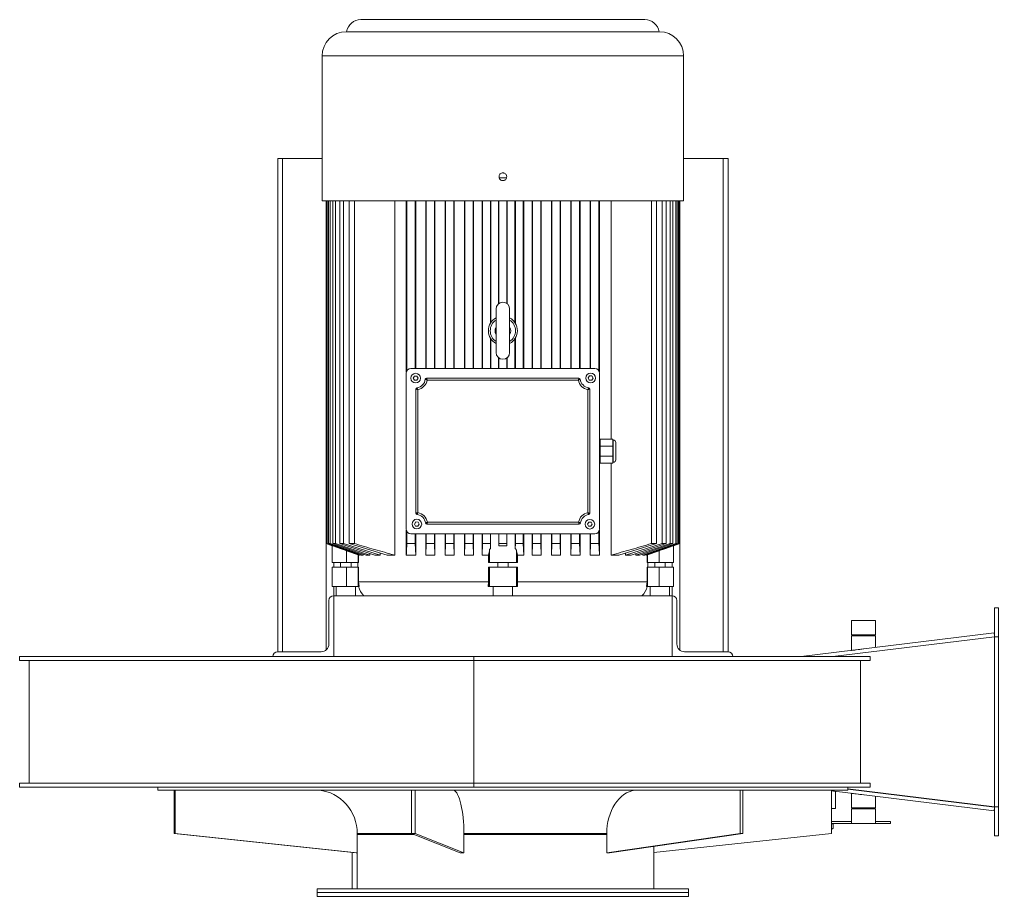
# Model space of a CAD drawing. Header units: millimetres. Extents: x 34 to 332, y 38 to 228.
# Drawn here: x 120.3 to 171, y 83.3 to 128.7 of the extents above; entities that cross this region are included whole.
import ezdxf

# ---------------------------------------------------------------- set-up
doc = ezdxf.new("R2010")
doc.units = ezdxf.units.MM

msp = doc.modelspace()

# ---------------------------------------------------------------- linework, layer by layer
at = {"color": 7, "linetype": 'Continuous', "lineweight": 15}
for p, q in [((152.693, 128.659), (138.006, 128.659)), ((153.45, 128.032), (137.25, 128.032)), ((136, 126.782), (136, 120.729)), ((154.7, 120.732), (154.7, 126.782)), ((133.7, 121.467), (133.7, 95.967)), ((133.7, 121.467), (133.95, 121.467)), ((133.95, 121.467), (136, 121.467)), ((154.7, 121.467), (156.75, 121.467)), ((156.75, 121.467), (157, 121.467)), ((157, 121.467), (157, 95.967)), ((136, 120.332), (136, 119.282)), ((145.161, 120.467), (145.539, 120.467)), ((154.7, 119.282), (154.7, 120.334)), ((154.7, 119.282), (136, 119.282)), ((136.2, 119.282), (136.2, 101.566)), ((136.202, 101.566), (136.202, 119.282)), ((136.223, 101.566), (136.223, 119.282)), ((136.261, 101.566), (136.261, 119.282)), ((136.33, 101.566), (136.33, 119.282)), ((136.413, 101.566), (136.413, 119.282)), ((136.56, 101.566), (136.56, 119.282)), ((136.693, 101.566), (136.693, 119.282)), ((136.911, 101.566), (136.911, 119.282)), ((137.104, 101.566), (137.104, 119.282)), ((137.404, 101.566), (137.404, 119.282)), ((137.666, 101.566), (137.666, 119.282)), ((139.757, 100.967), (139.757, 119.282)), ((140.353, 110.43), (140.353, 119.282)), ((140.382, 110.498), (140.382, 119.282)), ((140.814, 110.616), (140.814, 119.282)), ((140.841, 110.616), (140.841, 119.282)), ((141.358, 110.616), (141.358, 119.282)), ((141.384, 110.616), (141.384, 119.282)), ((141.813, 110.616), (141.813, 119.282)), ((141.838, 110.616), (141.838, 119.282)), ((142.363, 110.616), (142.363, 119.282)), ((142.388, 110.616), (142.388, 119.282)), ((142.81, 110.616), (142.81, 119.282)), ((142.834, 110.616), (142.834, 119.282)), ((143.365, 110.616), (143.365, 119.282)), ((143.389, 110.616), (143.389, 119.282)), ((143.81, 110.616), (143.81, 119.282)), ((143.834, 110.616), (143.834, 119.282)), ((144.271, 110.616), (144.271, 119.282)), ((144.294, 110.616), (144.294, 119.282)), ((144.705, 112.952), (144.705, 119.282)), ((144.728, 112.989), (144.728, 119.282)), ((145.122, 113.96), (145.122, 119.282)), ((145.145, 113.978), (145.145, 119.282)), ((145.555, 113.978), (145.555, 119.282)), ((145.578, 113.96), (145.578, 119.282)), ((145.972, 112.989), (145.972, 119.282)), ((145.995, 112.952), (145.995, 119.282)), ((146.406, 110.616), (146.406, 119.282)), ((146.429, 110.616), (146.429, 119.282)), ((146.866, 110.616), (146.866, 119.282)), ((146.89, 110.616), (146.89, 119.282)), ((147.311, 110.616), (147.311, 119.282)), ((147.335, 110.616), (147.335, 119.282)), ((147.866, 110.616), (147.866, 119.282)), ((147.89, 110.616), (147.89, 119.282)), ((148.312, 110.616), (148.312, 119.282)), ((148.337, 110.616), (148.337, 119.282)), ((148.862, 110.616), (148.862, 119.282)), ((148.887, 110.616), (148.887, 119.282)), ((149.315, 110.616), (149.315, 119.282)), ((149.342, 110.616), (149.342, 119.282)), ((149.859, 110.616), (149.859, 119.282)), ((149.886, 110.616), (149.886, 119.282)), ((150.317, 110.498), (150.317, 119.282)), ((150.347, 110.43), (150.347, 119.282)), ((150.943, 106.969), (150.943, 119.282)), ((153.034, 101.566), (153.034, 119.282)), ((153.296, 101.566), (153.296, 119.282)), ((153.596, 101.566), (153.596, 119.282)), ((153.789, 101.566), (153.789, 119.282)), ((154.007, 101.566), (154.007, 119.282)), ((154.14, 101.566), (154.14, 119.282)), ((154.287, 101.566), (154.287, 119.282)), ((154.369, 101.566), (154.369, 119.282)), ((154.439, 101.566), (154.439, 119.282)), ((154.477, 101.566), (154.477, 119.282)), ((154.498, 101.566), (154.498, 119.282)), ((154.5, 101.566), (154.5, 119.282)), ((145, 113.694), (145, 111.444)), ((145.7, 111.444), (145.7, 113.694)), ((144.705, 110.616), (144.705, 112.187)), ((144.728, 110.616), (144.728, 112.15)), ((145.972, 110.616), (145.972, 112.15)), ((145.995, 110.616), (145.995, 112.187)), ((145.122, 110.616), (145.122, 111.179)), ((145.145, 110.616), (145.145, 111.161)), ((145.555, 110.616), (145.555, 111.161)), ((145.578, 110.616), (145.578, 111.179)), ((150.105, 110.616), (140.595, 110.616)), ((140.345, 110.366), (140.345, 102.319)), ((140.781, 110.227), (140.715, 110.121)), ((140.715, 110.121), (140.774, 110.01)), ((140.774, 110.01), (140.899, 110.006)), ((140.906, 110.223), (140.781, 110.227)), ((140.899, 110.006), (140.965, 110.113)), ((140.965, 110.113), (140.906, 110.223)), ((141.403, 110.118), (149.285, 110.118)), ((149.256, 110.018), (141.432, 110.018)), ((149.827, 110.235), (149.761, 110.128)), ((149.761, 110.128), (149.82, 110.018)), ((149.82, 110.018), (149.945, 110.014)), ((149.952, 110.231), (149.827, 110.235)), ((149.945, 110.014), (150.011, 110.12)), ((150.011, 110.12), (149.952, 110.231)), ((150.355, 102.319), (150.355, 110.366)), ((140.848, 103.132), (140.848, 109.555)), ((140.948, 109.526), (140.948, 103.162)), ((149.748, 103.158), (149.748, 109.525)), ((149.848, 109.554), (149.848, 103.13)), ((150.386, 106.842), (150.355, 106.842)), ((151.036, 106.969), (150.386, 106.969)), ((150.386, 106.969), (150.386, 106.965)), ((151.036, 106.965), (150.386, 106.965)), ((150.386, 106.965), (150.386, 106.596)), ((151.036, 106.969), (151.036, 106.965)), ((151.036, 106.965), (151.036, 106.596)), ((151.061, 106.917), (151.036, 106.917)), ((151.036, 106.596), (150.386, 106.596)), ((150.386, 106.596), (150.386, 106.078)), ((151.036, 106.596), (151.036, 106.078)), ((151.186, 106.792), (151.186, 105.892)), ((150.355, 105.842), (150.386, 105.842)), ((151.036, 106.078), (150.386, 106.078)), ((150.386, 106.078), (150.386, 105.715)), ((151.036, 106.078), (151.036, 105.715)), ((151.036, 105.715), (150.386, 105.715)), ((150.943, 100.967), (150.943, 105.715)), ((151.036, 105.767), (151.061, 105.767)), ((140.84, 102.68), (140.774, 102.574)), ((140.774, 102.574), (140.833, 102.464)), ((140.833, 102.464), (140.958, 102.46)), ((140.965, 102.676), (140.84, 102.68)), ((140.958, 102.46), (141.024, 102.566)), ((141.024, 102.566), (140.965, 102.676)), ((149.296, 102.568), (141.418, 102.568)), ((141.447, 102.668), (149.267, 102.668)), ((149.789, 102.676), (149.723, 102.57)), ((149.723, 102.57), (149.782, 102.46)), ((149.782, 102.46), (149.907, 102.456)), ((149.914, 102.672), (149.789, 102.676)), ((149.907, 102.456), (149.973, 102.562)), ((149.973, 102.562), (149.914, 102.672)), ((140.353, 100.967), (140.353, 102.254)), ((140.382, 101.566), (140.382, 102.186)), ((140.595, 102.069), (150.105, 102.069)), ((140.814, 101.566), (140.814, 102.069)), ((140.841, 100.967), (140.841, 102.069)), ((141.358, 100.967), (141.358, 102.069)), ((141.384, 101.566), (141.384, 102.069)), ((141.813, 101.566), (141.813, 102.069)), ((141.838, 100.967), (141.838, 102.069)), ((142.363, 100.967), (142.363, 102.069)), ((142.388, 101.566), (142.388, 102.069)), ((142.81, 101.566), (142.81, 102.069)), ((142.834, 100.967), (142.834, 102.069)), ((143.365, 100.967), (143.365, 102.069)), ((143.389, 101.566), (143.389, 102.069)), ((143.81, 101.566), (143.81, 102.069)), ((143.834, 100.967), (143.834, 102.069)), ((144.271, 100.967), (144.271, 102.069)), ((144.294, 101.566), (144.294, 102.069)), ((144.705, 101.566), (144.705, 102.069)), ((144.715, 101.311), (144.715, 102.069)), ((145.14, 101.438), (145.14, 102.069)), ((145.145, 101.566), (145.145, 102.069)), ((145.555, 101.566), (145.555, 102.069)), ((145.56, 101.438), (145.56, 102.069)), ((145.985, 101.311), (145.985, 102.069)), ((145.995, 101.566), (145.995, 102.069)), ((146.406, 101.566), (146.406, 102.069)), ((146.429, 100.967), (146.429, 102.069)), ((146.866, 100.967), (146.866, 102.069)), ((146.89, 101.566), (146.89, 102.069)), ((147.311, 101.566), (147.311, 102.069)), ((147.335, 100.967), (147.335, 102.069)), ((147.866, 100.967), (147.866, 102.069)), ((147.89, 101.566), (147.89, 102.069)), ((148.312, 101.566), (148.312, 102.069)), ((148.337, 100.967), (148.337, 102.069)), ((148.862, 100.967), (148.862, 102.069)), ((148.887, 101.566), (148.887, 102.069)), ((149.315, 101.566), (149.315, 102.069)), ((149.342, 100.967), (149.342, 102.069)), ((149.859, 100.967), (149.859, 102.069)), ((149.886, 101.566), (149.886, 102.069)), ((150.317, 101.566), (150.317, 102.186)), ((150.347, 100.967), (150.347, 102.254)), ((136.2, 101.566), (136.525, 101.448)), ((136.2, 101.566), (136.202, 101.566)), ((136.556, 101.438), (136.202, 101.566)), ((136.223, 101.566), (136.261, 101.566)), ((136.928, 101.311), (136.223, 101.566)), ((137.928, 100.967), (136.261, 101.566)), ((138.005, 100.967), (136.33, 101.566)), ((136.33, 101.566), (136.413, 101.566)), ((138.117, 100.967), (136.413, 101.566)), ((136.524, 101.448), (136.524, 100.592)), ((136.556, 101.445), (136.556, 101.438)), ((138.284, 100.967), (136.56, 101.566)), ((136.56, 101.566), (136.693, 101.566)), ((138.47, 100.967), (136.693, 101.566)), ((138.723, 100.967), (136.911, 101.566)), ((136.911, 101.566), (137.104, 101.566)), ((139.001, 100.967), (137.104, 101.566)), ((139.357, 100.967), (137.404, 101.566)), ((137.404, 101.566), (137.666, 101.566)), ((140.814, 101.566), (140.382, 101.566)), ((140.841, 100.967), (140.814, 101.566)), ((141.358, 100.967), (141.384, 101.566)), ((141.813, 101.566), (141.384, 101.566)), ((141.838, 100.967), (141.813, 101.566)), ((142.363, 100.967), (142.388, 101.566)), ((142.81, 101.566), (142.388, 101.566)), ((142.834, 100.967), (142.81, 101.566)), ((143.365, 100.967), (143.389, 101.566)), ((143.81, 101.566), (143.389, 101.566)), ((143.834, 100.967), (143.81, 101.566)), ((144.271, 100.967), (144.294, 101.566)), ((144.705, 101.566), (144.294, 101.566)), ((144.715, 101.311), (144.705, 101.566)), ((145.14, 101.438), (145.145, 101.566)), ((145.145, 101.566), (145.555, 101.566)), ((145.56, 101.438), (145.555, 101.566)), ((145.985, 101.311), (145.995, 101.566)), ((145.995, 101.566), (146.406, 101.566)), ((146.429, 100.967), (146.406, 101.566)), ((146.866, 100.967), (146.89, 101.566)), ((146.89, 101.566), (147.311, 101.566)), ((147.335, 100.967), (147.311, 101.566)), ((147.866, 100.967), (147.89, 101.566)), ((147.89, 101.566), (148.312, 101.566)), ((148.337, 100.967), (148.312, 101.566)), ((148.862, 100.967), (148.887, 101.566)), ((148.887, 101.566), (149.315, 101.566)), ((149.342, 100.967), (149.315, 101.566)), ((149.859, 100.967), (149.886, 101.566)), ((149.886, 101.566), (150.317, 101.566)), ((151.343, 100.967), (153.296, 101.566)), ((151.699, 100.967), (153.596, 101.566)), ((151.977, 100.967), (153.789, 101.566)), ((152.23, 100.967), (154.007, 101.566)), ((152.415, 100.967), (154.14, 101.566)), ((152.582, 100.967), (154.287, 101.566)), ((152.695, 100.967), (154.369, 101.566)), ((152.772, 100.967), (154.439, 101.566)), ((153.296, 101.566), (153.034, 101.566)), ((153.789, 101.566), (153.596, 101.566)), ((153.772, 101.311), (154.477, 101.566)), ((154.14, 101.566), (154.007, 101.566)), ((154.144, 101.438), (154.498, 101.566)), ((154.144, 101.445), (154.144, 101.438)), ((154.175, 101.448), (154.5, 101.566)), ((154.176, 100.592), (154.176, 101.448)), ((154.369, 101.566), (154.287, 101.566)), ((154.477, 101.566), (154.439, 101.566)), ((154.498, 101.566), (154.5, 101.566)), ((137.262, 101.192), (137.867, 100.975)), ((137.262, 101.192), (137.262, 100.592)), ((137.867, 100.975), (137.888, 100.967)), ((137.867, 100.975), (137.867, 100.592)), ((137.888, 100.967), (137.888, 100.592)), ((137.888, 100.967), (137.928, 100.967)), ((137.928, 100.967), (137.928, 100.995)), ((138.005, 100.967), (138.117, 100.967)), ((138.117, 100.967), (138.117, 101.025)), ((138.284, 100.967), (138.47, 100.967)), ((138.47, 100.967), (138.47, 101.051)), ((138.723, 100.967), (139.001, 100.967)), ((139.001, 100.967), (139.001, 101.076)), ((139.357, 100.967), (139.757, 100.967)), ((140.841, 100.967), (140.353, 100.967)), ((141.838, 100.967), (141.358, 100.967)), ((142.834, 100.967), (142.363, 100.967)), ((143.834, 100.967), (143.365, 100.967)), ((144.271, 100.967), (144.597, 100.967)), ((144.597, 100.967), (144.6, 100.975)), ((144.597, 100.592), (144.597, 100.967)), ((144.6, 100.975), (144.649, 101.188)), ((144.6, 100.975), (144.6, 100.592)), ((144.649, 101.205), (144.649, 100.592)), ((146.051, 100.592), (146.051, 101.205)), ((146.051, 101.188), (146.1, 100.975)), ((146.1, 100.975), (146.103, 100.967)), ((146.1, 100.975), (146.1, 100.592)), ((146.103, 100.967), (146.429, 100.967)), ((146.103, 100.967), (146.103, 100.592)), ((146.866, 100.967), (147.335, 100.967)), ((147.866, 100.967), (148.337, 100.967)), ((148.862, 100.967), (149.342, 100.967)), ((149.859, 100.967), (150.347, 100.967)), ((151.343, 100.967), (150.943, 100.967)), ((151.699, 100.967), (151.699, 101.076)), ((151.977, 100.967), (151.699, 100.967)), ((152.23, 100.967), (152.23, 101.051)), ((152.415, 100.967), (152.23, 100.967)), ((152.582, 100.967), (152.582, 101.025)), ((152.695, 100.967), (152.582, 100.967)), ((152.772, 100.967), (152.772, 100.995)), ((152.812, 100.967), (152.772, 100.967)), ((152.812, 100.967), (152.833, 100.975)), ((152.812, 100.592), (152.812, 100.967)), ((152.833, 100.975), (153.438, 101.192)), ((152.833, 100.975), (152.833, 100.592)), ((153.438, 101.192), (153.438, 100.592)), ((136.524, 100.592), (137.262, 100.592)), ((136.524, 100.342), (136.524, 99.342)), ((137.262, 100.342), (136.524, 100.342)), ((136.6, 100.342), (136.6, 100.592)), ((136.956, 100.592), (136.956, 100.342)), ((137.262, 100.592), (137.867, 100.592)), ((137.262, 100.342), (137.262, 99.342)), ((137.867, 100.342), (137.262, 100.342)), ((137.494, 100.342), (137.494, 100.592)), ((137.85, 100.592), (137.85, 100.342)), ((137.867, 100.592), (137.888, 100.592)), ((137.867, 100.342), (137.867, 99.342)), ((137.888, 100.342), (137.867, 100.342)), ((137.888, 99.592), (137.888, 100.342)), ((144.597, 100.592), (144.6, 100.592)), ((144.597, 100.342), (144.597, 99.592)), ((144.6, 100.342), (144.597, 100.342)), ((144.6, 100.592), (144.649, 100.592)), ((144.6, 100.342), (144.6, 99.342)), ((144.649, 100.342), (144.6, 100.342)), ((144.649, 100.592), (146.051, 100.592)), ((144.649, 100.342), (144.649, 99.342)), ((146.051, 100.342), (144.649, 100.342)), ((145.081, 100.592), (145.081, 100.342)), ((145.619, 100.342), (145.619, 100.592)), ((146.051, 100.592), (146.1, 100.592)), ((146.051, 99.342), (146.051, 100.342)), ((146.1, 100.342), (146.051, 100.342)), ((146.1, 100.592), (146.103, 100.592)), ((146.1, 100.342), (146.1, 99.342)), ((146.103, 100.342), (146.1, 100.342)), ((146.103, 99.592), (146.103, 100.342)), ((152.812, 100.592), (152.833, 100.592)), ((152.812, 100.342), (152.812, 99.592)), ((152.833, 100.342), (152.812, 100.342)), ((152.833, 100.592), (153.438, 100.592)), ((152.833, 100.342), (152.833, 99.342)), ((153.438, 100.342), (152.833, 100.342)), ((152.85, 100.342), (152.85, 100.592)), ((153.206, 100.592), (153.206, 100.342)), ((153.438, 100.592), (154.176, 100.592)), ((153.438, 100.342), (153.438, 99.342)), ((154.176, 100.342), (153.438, 100.342)), ((153.744, 100.342), (153.744, 100.592)), ((154.1, 100.592), (154.1, 100.342)), ((154.176, 99.342), (154.176, 100.342)), ((137.262, 99.342), (136.524, 99.342)), ((136.6, 98.867), (136.6, 99.342)), ((136.734, 99.342), (136.734, 98.867)), ((137.867, 99.342), (137.262, 99.342)), ((137.734, 98.867), (137.734, 99.342)), ((137.92, 99.342), (137.867, 99.342)), ((137.888, 99.592), (144.597, 99.592)), ((137.92, 99.342), (137.888, 99.592)), ((144.597, 99.592), (144.593, 99.342)), ((144.6, 99.342), (144.593, 99.342)), ((144.649, 99.342), (144.6, 99.342)), ((146.051, 99.342), (144.649, 99.342)), ((144.85, 99.342), (144.85, 98.867)), ((145.85, 98.867), (145.85, 99.342)), ((146.1, 99.342), (146.051, 99.342)), ((146.107, 99.342), (146.1, 99.342)), ((146.103, 99.592), (152.812, 99.592)), ((146.107, 99.342), (146.103, 99.592)), ((152.812, 99.592), (152.78, 99.342)), ((152.833, 99.342), (152.78, 99.342)), ((153.438, 99.342), (152.833, 99.342)), ((152.966, 99.342), (152.966, 98.867)), ((154.176, 99.342), (153.438, 99.342)), ((153.966, 98.867), (153.966, 99.342)), ((154.1, 99.342), (154.1, 98.867)), ((154.1, 98.867), (136.6, 98.867)), ((136.6, 95.717), (136.6, 98.867)), ((154.1, 98.867), (154.1, 95.717)), ((136.35, 98.617), (136.35, 96.367)), ((154.35, 96.367), (154.35, 98.617)), ((170.782, 96.742), (170.782, 98.242)), ((170.982, 98.242), (170.782, 98.242)), ((170.982, 96.742), (170.982, 98.242)), ((163.375, 97.592), (163.375, 96.842)), ((163.375, 97.592), (164.625, 97.592)), ((164.625, 96.842), (164.625, 97.592)), ((170.763, 96.943), (160.785, 95.718)), ((170.782, 96.744), (162.417, 95.717)), ((163.375, 96.842), (164.625, 96.842)), ((163.375, 96.786), (163.375, 96.036)), ((164.625, 96.786), (163.375, 96.786)), ((163.625, 96.842), (163.625, 96.786)), ((164.375, 96.786), (164.375, 96.842)), ((164.625, 96.19), (164.625, 96.786)), ((170.763, 96.943), (170.782, 96.788)), ((170.782, 87.942), (170.782, 96.742)), ((170.982, 96.742), (170.782, 96.742)), ((170.982, 87.942), (170.982, 96.742)), ((120.35, 95.717), (120.35, 95.517)), ((143.85, 95.717), (120.35, 95.717)), ((135.95, 95.967), (133.7, 95.967)), ((143.85, 95.717), (143.85, 95.517)), ((164.35, 95.717), (143.85, 95.717)), ((157, 95.967), (154.75, 95.967)), ((163.625, 96.067), (163.625, 96.067)), ((164.35, 95.517), (164.35, 95.717)), ((143.85, 95.517), (120.35, 95.517)), ((120.85, 89.167), (120.85, 95.517)), ((143.85, 89.167), (143.85, 95.517)), ((164.35, 95.517), (143.85, 95.517)), ((163.85, 89.167), (163.85, 95.517)), ((120.35, 89.167), (120.35, 88.967)), ((143.85, 89.167), (120.35, 89.167)), ((143.85, 89.167), (143.85, 88.967)), ((164.35, 89.167), (143.85, 89.167)), ((164.35, 88.967), (164.35, 89.167)), ((143.85, 88.967), (120.35, 88.967)), ((127.5, 88.967), (127.5, 88.817)), ((127.5, 88.817), (154.275, 88.817)), ((128.346, 88.817), (128.346, 86.567)), ((128.398, 88.817), (128.398, 86.567)), ((140.614, 88.817), (140.614, 86.567)), ((140.808, 88.817), (140.808, 86.567)), ((164.35, 88.967), (143.85, 88.967)), ((154.275, 88.817), (163.2, 88.817)), ((157.618, 88.817), (157.618, 86.567)), ((157.76, 88.817), (157.76, 86.567)), ((162.354, 88.817), (162.354, 86.567)), ((170.763, 87.741), (162.354, 88.773)), ((162.563, 87.87), (162.563, 88.747)), ((163.2, 88.817), (163.2, 88.967)), ((170.782, 87.944), (163.2, 88.873)), ((170.782, 87.94), (163.2, 88.871)), ((163.375, 88.648), (163.375, 87.898)), ((163.625, 88.821), (163.625, 88.819)), ((163.625, 88.617), (163.625, 88.617)), ((164.375, 88.727), (164.375, 88.729)), ((164.625, 87.898), (164.625, 88.495)), ((162.354, 87.87), (162.563, 87.87)), ((163.375, 87.898), (164.625, 87.898)), ((163.375, 87.842), (163.375, 87.092)), ((163.993, 87.842), (163.375, 87.842)), ((163.625, 87.898), (163.625, 87.842)), ((164.625, 87.842), (163.993, 87.842)), ((164.375, 87.842), (164.375, 87.898)), ((164.625, 87.092), (164.625, 87.842)), ((170.782, 87.896), (170.763, 87.741)), ((170.982, 87.942), (170.782, 87.942)), ((170.782, 86.442), (170.782, 87.942)), ((170.982, 86.442), (170.982, 87.942)), ((162.354, 87.192), (163.375, 87.192)), ((162.354, 87.092), (163.375, 87.092)), ((162.388, 87.062), (162.388, 87.092)), ((163.993, 87.092), (163.375, 87.092)), ((164.625, 87.092), (163.993, 87.092)), ((164.625, 87.192), (165.401, 87.192)), ((164.625, 87.092), (165.401, 87.092)), ((165.401, 87.092), (165.401, 87.192)), ((162.354, 87.062), (162.37, 87.062)), ((162.37, 86.808), (162.354, 86.808)), ((162.37, 87.062), (162.432, 87.062)), ((162.37, 86.808), (162.388, 86.808)), ((162.388, 86.808), (162.408, 86.819)), ((162.432, 87.062), (162.432, 86.837)), ((128.346, 86.567), (128.398, 86.567)), ((128.346, 86.567), (137.764, 85.567)), ((137.816, 85.567), (128.398, 86.567)), ((137.816, 86.567), (137.816, 85.567)), ((137.816, 86.517), (137.816, 83.717)), ((140.741, 86.517), (137.816, 86.517)), ((137.819, 86.517), (137.819, 83.717)), ((137.819, 86.517), (140.741, 86.517)), ((140.614, 86.567), (140.808, 86.567)), ((140.614, 86.567), (143.138, 85.567)), ((143.331, 85.567), (140.808, 86.567)), ((143.331, 86.567), (143.331, 85.567)), ((143.331, 86.517), (150.724, 86.517)), ((157.618, 86.567), (150.724, 85.567)), ((150.724, 86.567), (150.724, 85.567)), ((150.865, 85.567), (157.76, 86.567)), ((162.354, 86.567), (153.15, 85.59)), ((157.618, 86.567), (157.76, 86.567)), ((170.982, 86.442), (170.782, 86.442)), ((137.55, 85.59), (137.55, 83.717)), ((153.15, 83.717), (153.15, 85.899)), ((137.764, 85.567), (137.816, 85.567)), ((143.138, 85.567), (143.331, 85.567)), ((150.724, 85.567), (150.865, 85.567)), ((135.75, 83.717), (135.75, 83.517)), ((135.75, 83.717), (136.089, 83.717)), ((136.089, 83.717), (154.95, 83.717)), ((154.95, 83.517), (154.95, 83.717)), ((135.75, 83.517), (135.75, 83.317)), ((154.95, 83.517), (135.75, 83.517)), ((135.75, 83.517), (136.089, 83.517)), ((154.95, 83.317), (135.75, 83.317)), ((136.089, 83.517), (154.95, 83.517)), ((154.95, 83.317), (154.95, 83.517))]:
    msp.add_line(p, q, dxfattribs=at)
at = {"color": 8, "linetype": 'Continuous', "lineweight": 15}
for p, q in [((154.7, 126.782), (136, 126.782)), ((133.95, 121.467), (133.95, 95.967)), ((156.75, 121.467), (156.75, 95.967)), ((136.2, 119.282), (136.2, 96.055)), ((154.5, 119.282), (154.5, 96.055)), ((151.061, 105.767), (151.061, 106.917)), ((160.785, 95.718), (160.785, 95.717)), ((140.614, 86.567), (137.816, 86.567)), ((150.724, 86.567), (143.331, 86.567))]:
    msp.add_line(p, q, dxfattribs=at)
at = {"color": 7, "linetype": 'Continuous', "lineweight": 15, "flags": 128}
for points in [[(163.375, 96.036), (163.377, 96.037), (163.395, 96.039), (163.43, 96.043), (163.482, 96.05), (163.549, 96.058), (163.628, 96.068), (163.719, 96.079), (163.817, 96.091), (163.921, 96.103), (164, 96.113)], [(135.642, 88.817), (135.843, 88.808), (136.042, 88.779), (136.237, 88.731), (136.427, 88.665), (136.611, 88.581), (136.786, 88.48), (136.952, 88.363), (137.107, 88.23), (137.248, 88.083), (137.377, 87.923), (137.49, 87.752), (137.588, 87.57), (137.669, 87.38), (137.733, 87.183), (137.779, 86.981), (137.806, 86.775), (137.816, 86.567)], [(142.749, 88.817), (142.803, 88.808), (142.856, 88.779), (142.908, 88.731), (142.959, 88.665), (143.008, 88.581), (143.055, 88.48), (143.1, 88.363), (143.141, 88.23), (143.179, 88.083), (143.214, 87.923), (143.244, 87.752), (143.27, 87.57), (143.292, 87.38), (143.309, 87.183), (143.321, 86.981), (143.329, 86.775), (143.331, 86.567)], [(150.724, 86.567), (150.731, 86.775), (150.751, 86.981), (150.785, 87.183), (150.831, 87.38), (150.891, 87.57), (150.962, 87.752), (151.045, 87.923), (151.139, 88.083), (151.243, 88.23), (151.356, 88.363), (151.477, 88.48), (151.606, 88.581), (151.74, 88.665), (151.88, 88.731), (152.023, 88.779), (152.168, 88.808), (152.315, 88.817)], [(162.563, 88.747), (162.556, 88.748), (162.533, 88.751), (162.496, 88.755), (162.446, 88.762), (162.385, 88.769), (162.354, 88.773)], [(164, 88.571), (163.921, 88.581), (163.817, 88.594), (163.719, 88.606), (163.628, 88.617), (163.549, 88.627), (163.482, 88.635), (163.43, 88.641), (163.395, 88.645), (163.377, 88.648), (163.375, 88.648)]]:
    msp.add_lwpolyline(points, dxfattribs=at)
at = {"color": 7, "linetype": 'Continuous', "lineweight": 15}
for centre in [(140.84, 110.117), (149.886, 110.124), (140.899, 102.57), (149.848, 102.566)]:
    msp.add_circle(centre, 0.25, dxfattribs=at)
for centre, radius, start, end in [((138.006, 127.909), 0.75, 90, 170.568), ((152.693, 127.909), 0.75, 9.432, 90), ((137.25, 126.782), 1.25, 90, 180), ((153.45, 126.782), 1.25, 0, 90), ((126.7, 120.532), 9.302, 358.7679, 1.2167), ((164.047, 120.532), 9.349, 178.7744, 181.211), ((145.35, 113.694), 0.35, 0, 180), ((145.35, 112.569), 0.75, 117.8181, 242.1819), ((145.35, 112.569), 0.75, 0, 62.1819), ((145.35, 112.569), 0.75, 297.8181, 0), ((145.35, 111.444), 0.35, 180, 0), ((140.595, 110.366), 0.25, 90, 180), ((150.105, 110.366), 0.25, 0, 90), ((140.84, 110.117), 0.5, 277.5213, 353.3605), ((140.84, 110.117), 0.6, 280.3223, 350.5166), ((141.403, 110.051), 0.0667, 90, 173.3605), ((149.848, 110.117), 0.6, 189.4834, 260.406), ((149.285, 110.051), 0.0667, 6.6395, 90), ((149.848, 110.117), 0.5, 186.6395, 263.2442), ((140.914, 109.555), 0.0667, 97.5213, 180), ((149.781, 109.554), 0.0667, 0, 83.2442), ((151.061, 106.792), 0.125, 0, 90), ((151.061, 105.892), 0.125, 270, 0), ((140.914, 103.132), 0.0667, 180, 264.0272), ((140.855, 102.569), 0.5, 6.6549, 84.0272), ((140.855, 102.569), 0.6, 9.498, 81.1506), ((149.859, 102.569), 0.6, 100.651, 170.4974), ((149.859, 102.569), 0.5, 97.8667, 173.3402), ((149.781, 103.13), 0.0667, 277.8667, 0), ((140.595, 102.319), 0.25, 180, 270), ((141.418, 102.634), 0.0667, 186.6549, 270), ((149.296, 102.634), 0.0667, 270, 353.3402), ((150.105, 102.319), 0.25, 270, 0), ((138.85, 99.592), 1, 194.4775, 226.4688), ((151.85, 99.592), 1, 313.5312, 345.5225), ((136.6, 98.617), 0.25, 90, 180), ((154.1, 98.617), 0.25, 0, 90), ((135.95, 96.367), 0.4, 270, 0), ((154.75, 96.367), 0.4, 180, 270), ((133.7, 95.717), 0.25, 90, 180), ((157, 95.717), 0.25, 0, 90), ((160.767, 95.867), 0.15, 273.5, 277)]:
    msp.add_arc(centre, radius, start, end, dxfattribs=at)
at = {"color": 8, "linetype": 'Continuous', "lineweight": 15}
for radius, start, end in [(0.654, 122.3458, 237.6542), (0.654, 302.3458, 57.6542), (0.406, 149.5415, 210.4585), (0.406, 329.5415, 30.4585)]:
    msp.add_arc((145.35, 112.569), radius, start, end, dxfattribs=at)
at = {"color": 7, "linetype": 'Continuous', "lineweight": 15}
for points, knots in [([(145.15, 120.532), (145.152, 120.554), (145.157, 120.599), (145.191, 120.659), (145.242, 120.704), (145.305, 120.73), (145.374, 120.734), (145.439, 120.715), (145.495, 120.675), (145.534, 120.619), (145.553, 120.553), (145.548, 120.485), (145.522, 120.422), (145.476, 120.371), (145.415, 120.339), (145.348, 120.328), (145.28, 120.34), (145.221, 120.374), (145.176, 120.425), (145.153, 120.481), (145.151, 120.518), (145.15, 120.532)], [0, 0, 0, 0, 0.053681, 0.10736, 0.161048, 0.214742, 0.268427, 0.322102, 0.375782, 0.429473, 0.483165, 0.536844, 0.59052, 0.644206, 0.697897, 0.751585, 0.805263, 0.858941, 0.912628, 0.966321, 1, 1, 1, 1]), ([(141.432, 110.018), (141.432, 110.018), (141.42, 110.024), (141.395, 110.035), (141.366, 110.047), (141.348, 110.055), (141.338, 110.058), (141.337, 110.059), (141.337, 110.059)], [0, 0, 0, 0, 0.002875, 0.256127, 0.497142, 0.693353, 0.864004, 1, 1, 1, 1]), ([(141.432, 110.018), (141.432, 110.018), (141.43, 110.025), (141.426, 110.038), (141.419, 110.062), (141.412, 110.087), (141.406, 110.107), (141.404, 110.116), (141.403, 110.117), (141.403, 110.118)], [0, 0, 0, 0, 0.0028628, 0.1321622, 0.256888, 0.4979696, 0.6940943, 0.8644045, 1, 1, 1, 1]), ([(149.256, 110.018), (149.256, 110.018), (149.258, 110.025), (149.262, 110.038), (149.269, 110.062), (149.276, 110.087), (149.282, 110.107), (149.284, 110.116), (149.285, 110.117), (149.285, 110.118)], [0, 0, 0, 0, 0.002868, 0.132162, 0.256892, 0.497974, 0.694095, 0.864405, 1, 1, 1, 1]), ([(149.351, 110.059), (149.351, 110.059), (149.35, 110.058), (149.34, 110.055), (149.322, 110.047), (149.293, 110.035), (149.268, 110.024), (149.256, 110.018), (149.256, 110.018)], [0, 0, 0, 0, 0.135996, 0.306645, 0.502844, 0.743858, 0.997125, 1, 1, 1, 1]), ([(140.948, 109.526), (140.948, 109.526), (140.941, 109.528), (140.928, 109.532), (140.903, 109.539), (140.878, 109.546), (140.859, 109.552), (140.849, 109.554), (140.848, 109.555), (140.848, 109.555)], [0, 0, 0, 0, 0.002886, 0.132996, 0.258461, 0.498678, 0.695119, 0.866194, 1, 1, 1, 1]), ([(140.948, 109.526), (140.948, 109.526), (140.942, 109.539), (140.93, 109.563), (140.918, 109.592), (140.91, 109.61), (140.906, 109.619), (140.906, 109.62), (140.906, 109.621)], [0, 0, 0, 0, 0.002886, 0.257682, 0.497844, 0.694379, 0.8658, 1, 1, 1, 1]), ([(149.789, 109.62), (149.789, 109.62), (149.788, 109.619), (149.785, 109.609), (149.777, 109.591), (149.765, 109.562), (149.754, 109.537), (149.748, 109.525), (149.748, 109.525)], [0, 0, 0, 0, 0.135758, 0.306517, 0.502767, 0.743657, 0.997129, 1, 1, 1, 1]), ([(149.848, 109.554), (149.847, 109.554), (149.846, 109.553), (149.837, 109.551), (149.817, 109.545), (149.792, 109.538), (149.768, 109.531), (149.755, 109.527), (149.748, 109.525), (149.748, 109.525)], [0, 0, 0, 0, 0.135361, 0.30578, 0.501945, 0.742901, 0.86773, 0.997149, 1, 1, 1, 1]), ([(140.948, 103.162), (140.948, 103.162), (140.941, 103.16), (140.928, 103.156), (140.903, 103.149), (140.878, 103.141), (140.859, 103.136), (140.849, 103.133), (140.848, 103.132), (140.848, 103.132)], [0, 0, 0, 0, 0.00287, 0.13154, 0.255706, 0.497452, 0.693319, 0.863075, 1, 1, 1, 1]), ([(140.948, 103.162), (140.948, 103.161), (140.942, 103.149), (140.931, 103.125), (140.919, 103.096), (140.912, 103.077), (140.908, 103.067), (140.908, 103.066), (140.908, 103.066)], [0, 0, 0, 0, 0.0028787, 0.2549714, 0.4966355, 0.6925758, 0.8626695, 1, 1, 1, 1]), ([(149.79, 103.064), (149.79, 103.064), (149.79, 103.065), (149.786, 103.075), (149.778, 103.093), (149.765, 103.122), (149.754, 103.146), (149.748, 103.158), (149.748, 103.158)], [0, 0, 0, 0, 0.1335042, 0.3052154, 0.5018838, 0.7417148, 0.997125, 1, 1, 1, 1]), ([(149.848, 103.13), (149.847, 103.13), (149.846, 103.13), (149.837, 103.133), (149.817, 103.139), (149.793, 103.146), (149.768, 103.153), (149.755, 103.156), (149.748, 103.158), (149.748, 103.158)], [0, 0, 0, 0, 0.133117, 0.304483, 0.501048, 0.740929, 0.86669, 0.997133, 1, 1, 1, 1]), ([(141.447, 102.668), (141.447, 102.668), (141.435, 102.662), (141.411, 102.651), (141.381, 102.638), (141.363, 102.631), (141.354, 102.627), (141.353, 102.627), (141.352, 102.627)], [0, 0, 0, 0, 0.002875, 0.25617, 0.497168, 0.693375, 0.864039, 1, 1, 1, 1]), ([(141.418, 102.568), (141.418, 102.568), (141.419, 102.569), (141.422, 102.579), (141.427, 102.598), (141.435, 102.623), (141.442, 102.648), (141.445, 102.661), (141.447, 102.668), (141.447, 102.668)], [0, 0, 0, 0, 0.1355591, 0.3058889, 0.5020114, 0.7430794, 0.8678227, 0.9971321, 1, 1, 1, 1]), ([(149.362, 102.627), (149.362, 102.627), (149.361, 102.627), (149.351, 102.631), (149.333, 102.638), (149.304, 102.651), (149.279, 102.662), (149.267, 102.668), (149.267, 102.668)], [0, 0, 0, 0, 0.135943, 0.306626, 0.502834, 0.743822, 0.997125, 1, 1, 1, 1]), ([(149.296, 102.568), (149.296, 102.568), (149.295, 102.569), (149.293, 102.579), (149.287, 102.598), (149.28, 102.623), (149.273, 102.648), (149.269, 102.661), (149.267, 102.668), (149.267, 102.668)], [0, 0, 0, 0, 0.13554, 0.305887, 0.502008, 0.74307, 0.867818, 0.997132, 1, 1, 1, 1]), ([(136.525, 101.448), (136.526, 101.448), (136.528, 101.447), (136.546, 101.441), (136.556, 101.438)], [0, 0, 0, 0, 0.475167, 1, 1, 1, 1]), ([(136.928, 101.311), (136.961, 101.299), (137.029, 101.275), (137.142, 101.235), (137.22, 101.207), (137.262, 101.192)], [0, 0, 0, 0, 0.314698, 0.636538, 1, 1, 1, 1]), ([(139.757, 100.967), (139.407, 101.063), (138.708, 101.254), (138.013, 101.462), (137.666, 101.566)], [0, 0, 0, 0, 0.49993, 1, 1, 1, 1]), ([(140.353, 100.967), (140.358, 101.063), (140.368, 101.254), (140.378, 101.462), (140.382, 101.566)], [0, 0, 0, 0, 0.499928, 1, 1, 1, 1]), ([(144.651, 101.205), (144.651, 101.215), (144.652, 101.241), (144.674, 101.276), (144.703, 101.3), (144.715, 101.311)], [0, 0, 0, 0, 0.2801209, 0.6919302, 1, 1, 1, 1]), ([(145.14, 101.438), (145.161, 101.44), (145.218, 101.445), (145.315, 101.449), (145.437, 101.448), (145.517, 101.441), (145.56, 101.438)], [0, 0, 0, 0, 0.151925, 0.416984, 0.690086, 1, 1, 1, 1]), ([(145.985, 101.311), (146.009, 101.289), (146.047, 101.255), (146.048, 101.218), (146.048, 101.205)], [0, 0, 0, 0, 0.634646, 1, 1, 1, 1]), ([(150.347, 100.967), (150.342, 101.063), (150.332, 101.254), (150.322, 101.462), (150.317, 101.566)], [0, 0, 0, 0, 0.499928, 1, 1, 1, 1]), ([(150.943, 100.967), (151.293, 101.063), (151.992, 101.254), (152.687, 101.462), (153.034, 101.566)], [0, 0, 0, 0, 0.49993, 1, 1, 1, 1]), ([(153.438, 101.192), (153.479, 101.206), (153.561, 101.236), (153.674, 101.276), (153.743, 101.3), (153.772, 101.311)], [0, 0, 0, 0, 0.356616, 0.723337, 1, 1, 1, 1]), ([(154.144, 101.438), (154.162, 101.444), (154.181, 101.45), (154.176, 101.448), (154.175, 101.448)], [0, 0, 0, 0, 0.964521, 1, 1, 1, 1]), ([(162.37, 86.808), (162.365, 86.808), (162.36, 86.808), (162.354, 86.811), (162.354, 86.811)], [0, 0, 0, 0, 0.910478, 1, 1, 1, 1]), ([(162.432, 86.837), (162.428, 86.834), (162.407, 86.817), (162.387, 86.812), (162.37, 86.808)], [0, 0, 0, 0, 0.223716, 1, 1, 1, 1])]:
    msp.add_open_spline(points, degree=3, knots=knots, dxfattribs=at)

doc.saveas('drawing.dxf')
